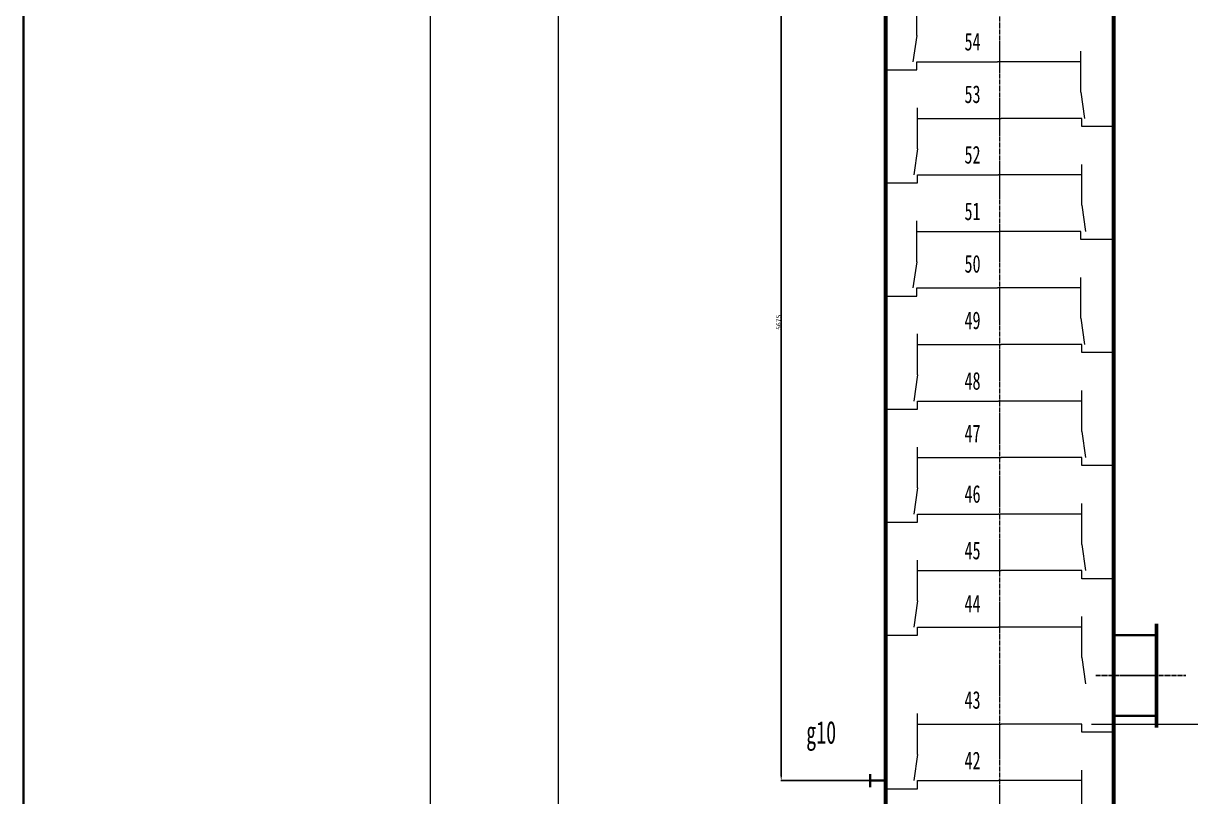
# Model space of a CAD drawing. Header units: millimetres. Extents: x -23892 to 57527, y -540 to 34444.
# Drawn here: x -23892 to -16670, y 24906 to 29694 of the extents above; entities that cross this region are included whole.
import ezdxf

# ---------------------------------------------------------------- set-up
doc = ezdxf.new("R2010")
doc.units = ezdxf.units.MM
doc.linetypes.add('EB_DASHDOT', pattern=[39, 30, -3, 3, -3])
doc.layers.get('0').update_dxf_attribs({"lineweight": 0})
doc.layers.get('Defpoints').update_dxf_attribs({"lineweight": 0})
for name, color, linetype, lineweight in [('CAXA1', 1, 'EB_DASHDOT', 25), ('CAXA4', 3, 'Continuous', 25), ('中心线', 1, 'EB_DASHDOT', 0), ('粗实线', 7, 'Continuous', 35)]:
    doc.layers.add(name, color=color, linetype=linetype, lineweight=lineweight)
doc.styles.get("Standard").update_dxf_attribs({"font": ''})
doc.styles.add('UserTxtStyle8', font='SimSun.ttf', dxfattribs={"width": 0.647801})
doc.styles.add('标准', font='', dxfattribs={"width": 0.667})
doc.styles.get('Standard').set_extended_font_data('FangSong')
doc.styles.get('标准').set_extended_font_data('FangSong')
doc.dimstyles.get("Standard").update_dxf_attribs({"dimscale": 0, "dimtxt": 30, "dimasz": 30, "dimexe": 2.5, "dimexo": 0, "dimgap": 1, "dimtad": 1, "dimdec": 0, "dimlfac": -1, "dimrnd": 0.1, "dimzin": 0, "dimdsep": 46, "dimtxsty": 'Standard', "dimcen": 0.001, "dimclrd": 3, "dimclre": 3, "dimclrt": 3, "dimadec": 0, "dimazin": 0, "dimtfac": 1, "dimtdec": 0, "dimtmove": 0, "dimatfit": 0, "dimfxl": 1, "dimtolj": 1, "dimtzin": 0, "dimarcsym": 0})

# ---------------------------------------------------------------- blocks, each defined once
blk = doc.blocks.new('*D159')
at = {"color": 3, "lineweight": -2}
for p, q in [((-18869.9, 30680.4), (-19205.8, 30680.4)), ((-19203.3, 30650.4), (-19203.3, 25035.5)), ((-18601.9, 25005.5), (-19205.8, 25005.5))]:
    blk.add_line(p, q, dxfattribs=at)
at = {"color": 3}
for points in [[(-19208.3, 30650.4), (-19198.3, 30650.4), (-19203.3, 30680.4)], [(-19208.3, 25035.5), (-19198.3, 25035.5), (-19203.3, 25005.5)]]:
    blk.add_solid(points, dxfattribs=at)
at = {"layer": 'Defpoints', "color": 0}
for p in [(-18869.9, 30680.4), (-19203.3, 25005.5), (-18601.9, 25005.5)]:
    blk.add_point(p, dxfattribs=at)
at = {"color": 3, "insert": (-19219.3, 27843), "char_height": 30, "attachment_point": 5, "rotation": 90}
blk.add_mtext('\\A1;5675', dxfattribs=at)

msp = doc.modelspace()

# ---------------------------------------------------------------- linework, layer by layer
for p, q in [((-21374.9488, 32788.4929), (-21374.9488, 6185.4682)), ((-20581.1011, 18185.4682), (-20581.1011, 29905.4682)), ((-17283.2738, 25355.4682), (-15850.6705, 25355.4682))]:
    msp.add_line(p, q)
at = {"color": 2, "linetype": 'Continuous', "lineweight": 0}
for p, q in [((-18365.2738, 29617.6593), (-18365.2738, 29870.4482)), ((-18365.2738, 29617.6593), (-18388.0395, 29455.3097)), ((-17349.2738, 29267.6593), (-17349.2738, 29520.4482)), ((-18551.2738, 29405.4482), (-18365.2738, 29405.4482)), ((-18365.2738, 29455.4482), (-17865.2738, 29455.4482)), ((-18365.2738, 29405.4482), (-18365.2738, 29455.4482)), ((-17349.2738, 29455.4482), (-17865.2738, 29455.4482)), ((-17349.2738, 29267.6593), (-17326.508, 29105.3097)), ((-18359.2738, 28917.6593), (-18359.2738, 29170.4482)), ((-18359.2738, 29105.4482), (-17843.2738, 29105.4482)), ((-17343.2738, 29105.4482), (-17843.2738, 29105.4482)), ((-17343.2738, 29055.4482), (-17343.2738, 29105.4482)), ((-17151.2738, 29055.4482), (-17343.2738, 29055.4482)), ((-18359.2738, 28917.6593), (-18382.0395, 28755.3097)), ((-17343.2738, 28567.6593), (-17343.2738, 28820.4482)), ((-18359.2738, 28755.4482), (-17859.2738, 28755.4482)), ((-18359.2738, 28705.4482), (-18359.2738, 28755.4482)), ((-17343.2738, 28755.4482), (-17859.2738, 28755.4482)), ((-18551.2738, 28705.4482), (-18359.2738, 28705.4482)), ((-17343.2738, 28567.6593), (-17320.508, 28405.3097)), ((-18365.2738, 28217.6593), (-18365.2738, 28470.4482)), ((-18365.2738, 28405.4482), (-17849.2738, 28405.4482)), ((-17349.2738, 28405.4482), (-17849.2738, 28405.4482)), ((-17349.2738, 28355.4482), (-17349.2738, 28405.4482)), ((-17151.2738, 28355.4482), (-17349.2738, 28355.4482)), ((-18365.2738, 28217.6593), (-18388.0395, 28055.3097)), ((-17349.2738, 27867.6593), (-17349.2738, 28120.4482)), ((-18365.2738, 28055.4482), (-17865.2738, 28055.4482)), ((-18365.2738, 28005.4482), (-18365.2738, 28055.4482)), ((-17349.2738, 28055.4482), (-17865.2738, 28055.4482)), ((-18551.2738, 28005.4482), (-18365.2738, 28005.4482)), ((-17349.2738, 27867.6593), (-17326.508, 27705.3097)), ((-18359.2738, 27517.6593), (-18359.2738, 27770.4482)), ((-18359.2738, 27705.4482), (-17843.2738, 27705.4482)), ((-17343.2738, 27705.4482), (-17843.2738, 27705.4482)), ((-17343.2738, 27655.4482), (-17343.2738, 27705.4482)), ((-17151.2738, 27655.4482), (-17343.2738, 27655.4482)), ((-18359.2738, 27517.6593), (-18382.0395, 27355.3097)), ((-17343.2738, 27167.6593), (-17343.2738, 27420.4482)), ((-18551.2738, 27305.4482), (-18359.2738, 27305.4482)), ((-18359.2738, 27355.4482), (-17859.2738, 27355.4482)), ((-18359.2738, 27305.4482), (-18359.2738, 27355.4482)), ((-17343.2738, 27355.4482), (-17859.2738, 27355.4482)), ((-17343.2738, 27167.6593), (-17320.508, 27005.3097)), ((-18359.2738, 26817.6593), (-18359.2738, 27070.4482)), ((-18359.2738, 27005.4482), (-17843.2738, 27005.4482)), ((-17343.2738, 27005.4482), (-17843.2738, 27005.4482)), ((-17343.2738, 26955.4482), (-17343.2738, 27005.4482)), ((-17151.2738, 26955.4482), (-17343.2738, 26955.4482)), ((-18359.2738, 26817.6593), (-18382.0395, 26655.3097)), ((-18359.2738, 26655.4482), (-17859.2738, 26655.4482)), ((-18359.2738, 26605.4482), (-18359.2738, 26655.4482)), ((-17343.2738, 26655.4482), (-17859.2738, 26655.4482)), ((-17343.2738, 26467.6593), (-17343.2738, 26720.4482)), ((-18551.2738, 26605.4482), (-18359.2738, 26605.4482)), ((-17343.2738, 26467.6593), (-17320.508, 26305.3097)), ((-18359.2738, 26117.6593), (-18359.2738, 26370.4482)), ((-18359.2738, 26305.4482), (-17843.2738, 26305.4482)), ((-17343.2738, 26305.4482), (-17843.2738, 26305.4482)), ((-17343.2738, 26255.4482), (-17343.2738, 26305.4482)), ((-17151.2738, 26255.4482), (-17343.2738, 26255.4482)), ((-18359.2738, 26117.6593), (-18382.0395, 25955.3097)), ((-17343.2738, 25767.6593), (-17343.2738, 26020.4482)), ((-18359.2738, 25955.4482), (-17859.2738, 25955.4482)), ((-18359.2738, 25905.4482), (-18359.2738, 25955.4482)), ((-17343.2738, 25955.4482), (-17859.2738, 25955.4482)), ((-18551.2738, 25905.4482), (-18359.2738, 25905.4482)), ((-17343.2738, 25767.6593), (-17320.508, 25605.3097)), ((-18359.2738, 25167.6793), (-18359.2738, 25420.4682)), ((-18359.2738, 25355.4682), (-17843.2738, 25355.4682)), ((-17343.2738, 25355.4682), (-17843.2738, 25355.4682)), ((-17343.2738, 25305.4682), (-17343.2738, 25355.4682)), ((-17151.2738, 25305.4682), (-17343.2738, 25305.4682)), ((-18359.2738, 25167.6793), (-18382.0395, 25005.3297)), ((-17343.2738, 24817.6793), (-17343.2738, 25070.4682)), ((-18359.2738, 25005.4682), (-17859.2738, 25005.4682)), ((-18359.2738, 24955.4682), (-18359.2738, 25005.4682)), ((-17343.2738, 25005.4682), (-17859.2738, 25005.4682)), ((-18551.2738, 24955.4682), (-18359.2738, 24955.4682))]:
    msp.add_line(p, q, dxfattribs=at)
at = {"layer": 'CAXA1', "color": 1, "linetype": 'EB_DASHDOT', "lineweight": 25}
msp.add_line((-17257.2346, 25655.4695), (-16700.2435, 25655.4695), dxfattribs=at)
at = {"layer": '中心线'}
msp.add_line((-17851.2738, 5602.2453), (-17851.2738, 33265.4677), dxfattribs=at)
at = {"layer": '粗实线', "color": 1}
msp.add_line((-23891.9875, 34443.5283), (-23891.9875, -396.4717), dxfattribs=at)
at = {"layer": '粗实线'}
for p, q in [((-18561.2738, 18045.4682), (-18561.2738, 30045.4682)), ((-18551.2738, 18045.4682), (-18551.2738, 30045.4682)), ((-17151.2738, 18045.4682), (-17151.2738, 30045.4682)), ((-17141.2738, 20566.2682), (-17141.2738, 30045.4682)), ((-16886.1095, 25976.1589), (-16886.1095, 25334.8201)), ((-16877.2933, 25976.1589), (-16877.2933, 25334.8201)), ((-17137.2738, 25905.4895), (-16886.1095, 25905.4895)), ((-17137.2738, 25405.4895), (-16886.1095, 25405.4895)), ((-18652.6252, 25045.6569), (-18652.6252, 24965.2796)), ((-18652.6252, 25005.4682), (-18551.2738, 25005.4682))]:
    msp.add_line(p, q, dxfattribs=at)

# ---------------------------------------------------------------- texts
at = {"layer": 'CAXA4', "color": 3, "linetype": 'Continuous', "lineweight": 25, "attachment_point": 1}
for s, insert, char_height, style in [('\\fFangSong_GB2312|b0|i0|p34;54', (-18069.404, 29634.9504), 109.5, '标准'), ('\\fFangSong_GB2312|b0|i0|p34;53', (-18069.404, 29309.7454), 109.5, '标准'), ('\\fFangSong_GB2312|b0|i0|p34;52', (-18069.404, 28934.9504), 109.5, '标准'), ('\\fFangSong_GB2312|b0|i0|p34;51', (-18069.404, 28584.9504), 109.5, '标准'), ('\\fFangSong_GB2312|b0|i0|p34;50', (-18069.404, 28259.7454), 109.5, '标准'), ('\\fFangSong_GB2312|b0|i0|p34;49', (-18069.404, 27909.7454), 109.5, '标准'), ('\\fFangSong_GB2312|b0|i0|p34;48', (-18069.404, 27534.9504), 109.5, '标准'), ('\\fFangSong_GB2312|b0|i0|p34;47', (-18069.404, 27209.7454), 109.5, '标准'), ('\\fFangSong_GB2312|b0|i0|p34;46', (-18069.404, 26834.9504), 109.5, '标准'), ('\\fFangSong_GB2312|b0|i0|p34;45', (-18069.404, 26484.9504), 109.5, '标准'), ('\\fFangSong_GB2312|b0|i0|p34;44', (-18069.404, 26156.454), 109.5, '标准'), ('\\fFangSong_GB2312|b0|i0|p34;43', (-18069.404, 25559.7454), 109.5, '标准'), ('g10', (-19048.512, 25374.5019), 140, 'UserTxtStyle8'), ('\\fFangSong_GB2312|b0|i0|p34;42', (-18069.404, 25184.9504), 109.5, '标准')]:
    msp.add_mtext(s, dxfattribs=dict(at, insert=insert, char_height=char_height, style=style))

# ---------------------------------------------------------------- dimensions: what is measured, and where the dimension line sits
dim = msp.add_linear_dim(base=(-19203.3111, 25005.4682), p1=(-18869.9269, 30680.4482), p2=(-18601.9495, 25005.4682), angle=90, dimstyle='Standard', override={"dimscale": 1})
dim.commit()
dim.dimension.update_dxf_attribs({"geometry": '*D159', "text_midpoint": (-19219.3111, 27842.9582)})

doc.saveas('drawing.dxf')
